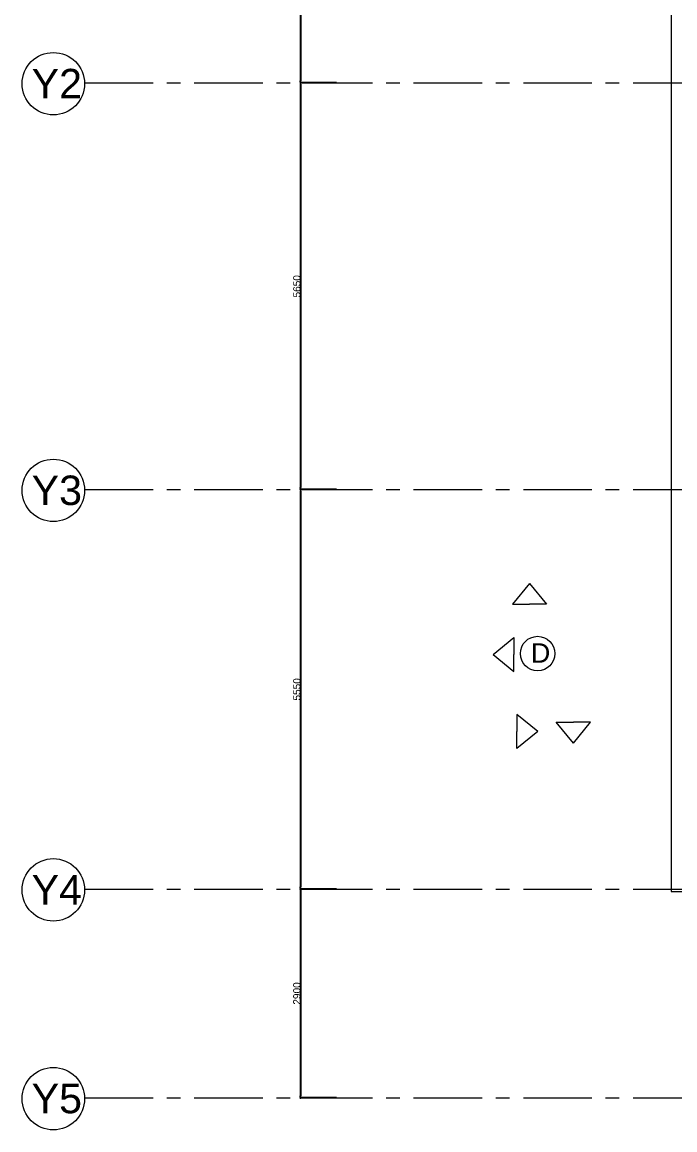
# Model space of a CAD drawing. Header units: millimetres. Extents: x 0 to 1313252738, y -131 to 560100888.
# Drawn here: x 1312619986 to 1312629054, y 559947177 to 559962567 of the extents above; entities that cross this region are included whole.
import ezdxf

# ---------------------------------------------------------------- set-up
doc = ezdxf.new("R2010")
doc.units = ezdxf.units.MM
doc.linetypes.add('CENTERX2', pattern=[101.6, 63.5, -12.7, 12.7, -12.7])
doc.layers.get('0').update_dxf_attribs({"lineweight": 0})
doc.layers.add('001通り芯', color=6, linetype='CENTERX2', lineweight=0)
doc.layers.add('002外周躯体', color=7, linetype='Continuous', lineweight=13)
doc.styles.add('onnjuku', font='arial.ttf')
doc.styles.get("Standard").update_dxf_attribs({"font": 'arial.ttf'})
doc.dimstyles.new('onnjuku', dxfattribs={"dimtxt": 100, "dimasz": 30, "dimexe": 1.25, "dimexo": 0.625, "dimtad": 1, "dimdec": 0, "dimtxsty": 'onnjuku', "dimblk": 'DOT', "dimcen": 2.5, "dimadec": 0, "dimazin": 0, "dimtfac": 1, "dimtdec": 0, "dimtmove": 0, "dimatfit": 3, "dimfxl": 500, "dimfxlon": 1, "dimarcsym": 0})

# ---------------------------------------------------------------- blocks, each defined once
blk = doc.blocks.new('_Dot')
at = {"color": 0, "linetype": 'ByBlock', "lineweight": -2}
blk.add_line((-0.5, 0), (-1, 0), dxfattribs=at)
at = {"color": 0, "linetype": 'ByBlock', "const_width": 0.5}
blk.add_lwpolyline([(-0.25, 0, 1), (0.25, 0, 1)], format="xyb", close=True, dxfattribs=at)
blk = doc.blocks.new('*D212')
at = {"layer": '001通り芯', "color": 0, "linetype": 'ByBlock', "lineweight": -2, "transparency": 16777216}
for p, q in [((1312624353, 559967122), (1312623852, 559967122)), ((1312623853, 559967092), (1312623853, 559961752)), ((1312624353, 559961722), (1312623852, 559961722))]:
    blk.add_line(p, q, dxfattribs=at)
at = {"layer": 'Defpoints', "color": 0, "linetype": 'ByBlock', "transparency": 16777216}
for p in [(1312629004, 559967122), (1312623853, 559961722), (1312629004, 559961722)]:
    blk.add_point(p, dxfattribs=at)
at = {"layer": '001通り芯', "color": 0, "linetype": 'ByBlock', "lineweight": -2, "transparency": 16777216, "xscale": 30, "yscale": 30, "zscale": 30}
for p, rotation in [((1312623853, 559967122), 90), ((1312623853, 559961722), 270)]:
    blk.add_blockref('_Dot', p, dxfattribs=dict(at, rotation=rotation))
at = {"layer": '001通り芯', "color": 0, "linetype": 'ByBlock', "transparency": 16777216, "insert": (1312623802, 559964422), "char_height": 100, "attachment_point": 5, "rotation": 90, "style": 'onnjuku'}
blk.add_mtext('5400', dxfattribs=at)
blk = doc.blocks.new('*D213')
at = {"layer": '001通り芯', "color": 0, "linetype": 'ByBlock', "lineweight": -2, "transparency": 16777216}
for p, q in [((1312624353, 559961722), (1312623852, 559961722)), ((1312623853, 559961692), (1312623853, 559956102)), ((1312624353, 559956072), (1312623852, 559956072))]:
    blk.add_line(p, q, dxfattribs=at)
at = {"layer": 'Defpoints', "color": 0, "linetype": 'ByBlock', "transparency": 16777216}
for p in [(1312629004, 559961722), (1312623853, 559956072), (1312626292, 559956072)]:
    blk.add_point(p, dxfattribs=at)
at = {"layer": '001通り芯', "color": 0, "linetype": 'ByBlock', "lineweight": -2, "transparency": 16777216, "xscale": 30, "yscale": 30, "zscale": 30}
for p, rotation in [((1312623853, 559961722), 90), ((1312623853, 559956072), 270)]:
    blk.add_blockref('_Dot', p, dxfattribs=dict(at, rotation=rotation))
at = {"layer": '001通り芯', "color": 0, "linetype": 'ByBlock', "transparency": 16777216, "insert": (1312623802, 559958897), "char_height": 100, "attachment_point": 5, "rotation": 90, "style": 'onnjuku'}
blk.add_mtext('5650', dxfattribs=at)
blk = doc.blocks.new('*D214')
at = {"layer": '001通り芯', "color": 0, "linetype": 'ByBlock', "lineweight": -2, "transparency": 16777216}
for p, q in [((1312624353, 559956072), (1312623852, 559956072)), ((1312623853, 559956042), (1312623853, 559950552)), ((1312624353, 559950522), (1312623852, 559950522))]:
    blk.add_line(p, q, dxfattribs=at)
at = {"layer": 'Defpoints', "color": 0, "linetype": 'ByBlock', "transparency": 16777216}
for p in [(1312626292, 559956072), (1312623853, 559950522), (1312626292, 559950522)]:
    blk.add_point(p, dxfattribs=at)
at = {"layer": '001通り芯', "color": 0, "linetype": 'ByBlock', "lineweight": -2, "transparency": 16777216, "xscale": 30, "yscale": 30, "zscale": 30}
for p, rotation in [((1312623853, 559956072), 90), ((1312623853, 559950522), 270)]:
    blk.add_blockref('_Dot', p, dxfattribs=dict(at, rotation=rotation))
at = {"layer": '001通り芯', "color": 0, "linetype": 'ByBlock', "transparency": 16777216, "insert": (1312623802, 559953297), "char_height": 100, "attachment_point": 5, "rotation": 90, "style": 'onnjuku'}
blk.add_mtext('5550', dxfattribs=at)
blk = doc.blocks.new('*D215')
at = {"layer": '001通り芯', "color": 0, "linetype": 'ByBlock', "lineweight": -2, "transparency": 16777216}
for p, q in [((1312624353, 559950522), (1312623852, 559950522)), ((1312623853, 559950492), (1312623853, 559947652)), ((1312624353, 559947622), (1312623852, 559947622))]:
    blk.add_line(p, q, dxfattribs=at)
at = {"layer": 'Defpoints', "color": 0, "linetype": 'ByBlock', "transparency": 16777216}
for p in [(1312626292, 559950522), (1312623853, 559947622), (1312626292, 559947622)]:
    blk.add_point(p, dxfattribs=at)
at = {"layer": '001通り芯', "color": 0, "linetype": 'ByBlock', "lineweight": -2, "transparency": 16777216, "xscale": 30, "yscale": 30, "zscale": 30}
for p, rotation in [((1312623853, 559950522), 90), ((1312623853, 559947622), 270)]:
    blk.add_blockref('_Dot', p, dxfattribs=dict(at, rotation=rotation))
at = {"layer": '001通り芯', "color": 0, "linetype": 'ByBlock', "transparency": 16777216, "insert": (1312623802, 559949072), "char_height": 100, "attachment_point": 5, "rotation": 90, "style": 'onnjuku'}
blk.add_mtext('2900', dxfattribs=at)

msp = doc.modelspace()

# ---------------------------------------------------------------- linework, layer by layer
at = {"layer": '001通り芯'}
msp.add_line((1312629004.219, 559967121.969), (1312629004.219, 559961721.969), dxfattribs=at)
at = {"layer": '001通り芯', "ltscale": 15}
for p, q in [((1312620853.116, 559961721.969), (1312650053.123, 559961721.969)), ((1312620853.116, 559956071.969), (1312650053.123, 559956071.969)), ((1312620853.116, 559950521.969), (1312650053.123, 559950521.969)), ((1312620853.116, 559947621.969), (1312650053.123, 559947621.969))]:
    msp.add_line(p, q, dxfattribs=at)
at = {"layer": '001通り芯', "color": 1, "linetype": 'ByBlock', "ltscale": 15}
for p, q in [((1312627034.568, 559954769.178), (1312626797.237, 559954479.4)), ((1312627034.568, 559954769.178), (1312627271.899, 559954479.4)), ((1312626797.237, 559954479.4), (1312627034.568, 559954479.4)), ((1312627271.899, 559954479.4), (1312627034.568, 559954479.4)), ((1312626528.971, 559953780.476), (1312626818.749, 559954017.807)), ((1312626818.749, 559954017.807), (1312626818.749, 559953780.476)), ((1312626528.971, 559953780.476), (1312626818.749, 559953543.145)), ((1312626818.749, 559953543.145), (1312626818.749, 559953780.476)), ((1312627149.335, 559952711.039), (1312626859.557, 559952948.37)), ((1312626859.557, 559952948.37), (1312626859.557, 559952711.039)), ((1312627644.153, 559952551.12), (1312627406.822, 559952840.898)), ((1312627406.822, 559952840.898), (1312627644.153, 559952840.898)), ((1312627644.153, 559952551.12), (1312627881.484, 559952840.898)), ((1312627881.484, 559952840.898), (1312627644.153, 559952840.898)), ((1312627149.335, 559952711.039), (1312626859.557, 559952473.708)), ((1312626859.557, 559952473.708), (1312626859.557, 559952711.039))]:
    msp.add_line(p, q, dxfattribs=at)
at = {"layer": '001通り芯', "linetype": 'ByBlock', "ltscale": 15}
for centre in [(1312620419.495, 559961711.126), (1312620419.495, 559956061.126), (1312620419.495, 559950511.126), (1312620419.495, 559947611.126)]:
    msp.add_circle(centre, 433.756, dxfattribs=at)
at = {"layer": '001通り芯', "color": 1, "linetype": 'ByBlock', "ltscale": 15}
msp.add_circle((1312627147.688, 559953794.084), 239.914, dxfattribs=at)
at = {"layer": '002外周躯体'}
for p, q in [((1312629004.219, 559967121.969), (1312629004.219, 559950486.969)), ((1312629004.219, 559950486.969), (1312635494.219, 559950486.969))]:
    msp.add_line(p, q, dxfattribs=at)

# ---------------------------------------------------------------- texts
at = {"layer": '001通り芯', "linetype": 'ByBlock', "ltscale": 15, "char_height": 409.5375, "attachment_point": 1}
for s, insert in [('Y2', (1312620117.623, 559961917.366)), ('Y3', (1312620117.623, 559956267.366)), ('Y4', (1312620117.623, 559950717.366)), ('Y5', (1312620117.623, 559947817.366))]:
    msp.add_mtext_dynamic_manual_height_columns(s, width=940.72805, gutter_width=2047.687, heights=[0], dxfattribs=dict(at, insert=insert))
at = {"layer": '001通り芯', "color": 1, "linetype": 'ByBlock', "ltscale": 15, "insert": (1312627052.25, 559953937.029), "char_height": 269.466, "attachment_point": 1}
msp.add_mtext_dynamic_manual_height_columns('D', width=618.9777, gutter_width=1347.332, heights=[0], dxfattribs=at)

# ---------------------------------------------------------------- dimensions: what is measured, and where the dimension line sits
at = {"layer": '001通り芯', "linetype": 'ByBlock'}
for base, p1, p2, picture, middle in [((1312623853.325, 559961721.969), (1312629004.219, 559967121.969), (1312629004.219, 559961721.969), '*D212', (1312623801.643, 559964421.969)), ((1312623853.325, 559956071.969), (1312629004.219, 559961721.969), (1312626292.295, 559956071.969), '*D213', (1312623801.643, 559958896.969)), ((1312623853.325, 559950521.969), (1312626292.295, 559956071.969), (1312626292.295, 559950521.969), '*D214', (1312623801.643, 559953296.969)), ((1312623853.325, 559947621.969), (1312626292.295, 559950521.969), (1312626292.295, 559947621.969), '*D215', (1312623801.643, 559949071.969))]:
    dim = msp.add_linear_dim(base=base, p1=p1, p2=p2, angle=90, dimstyle='onnjuku', dxfattribs=at)
    dim.commit()
    dim.dimension.update_dxf_attribs({"geometry": picture, "text_midpoint": middle})

doc.saveas('drawing.dxf')
